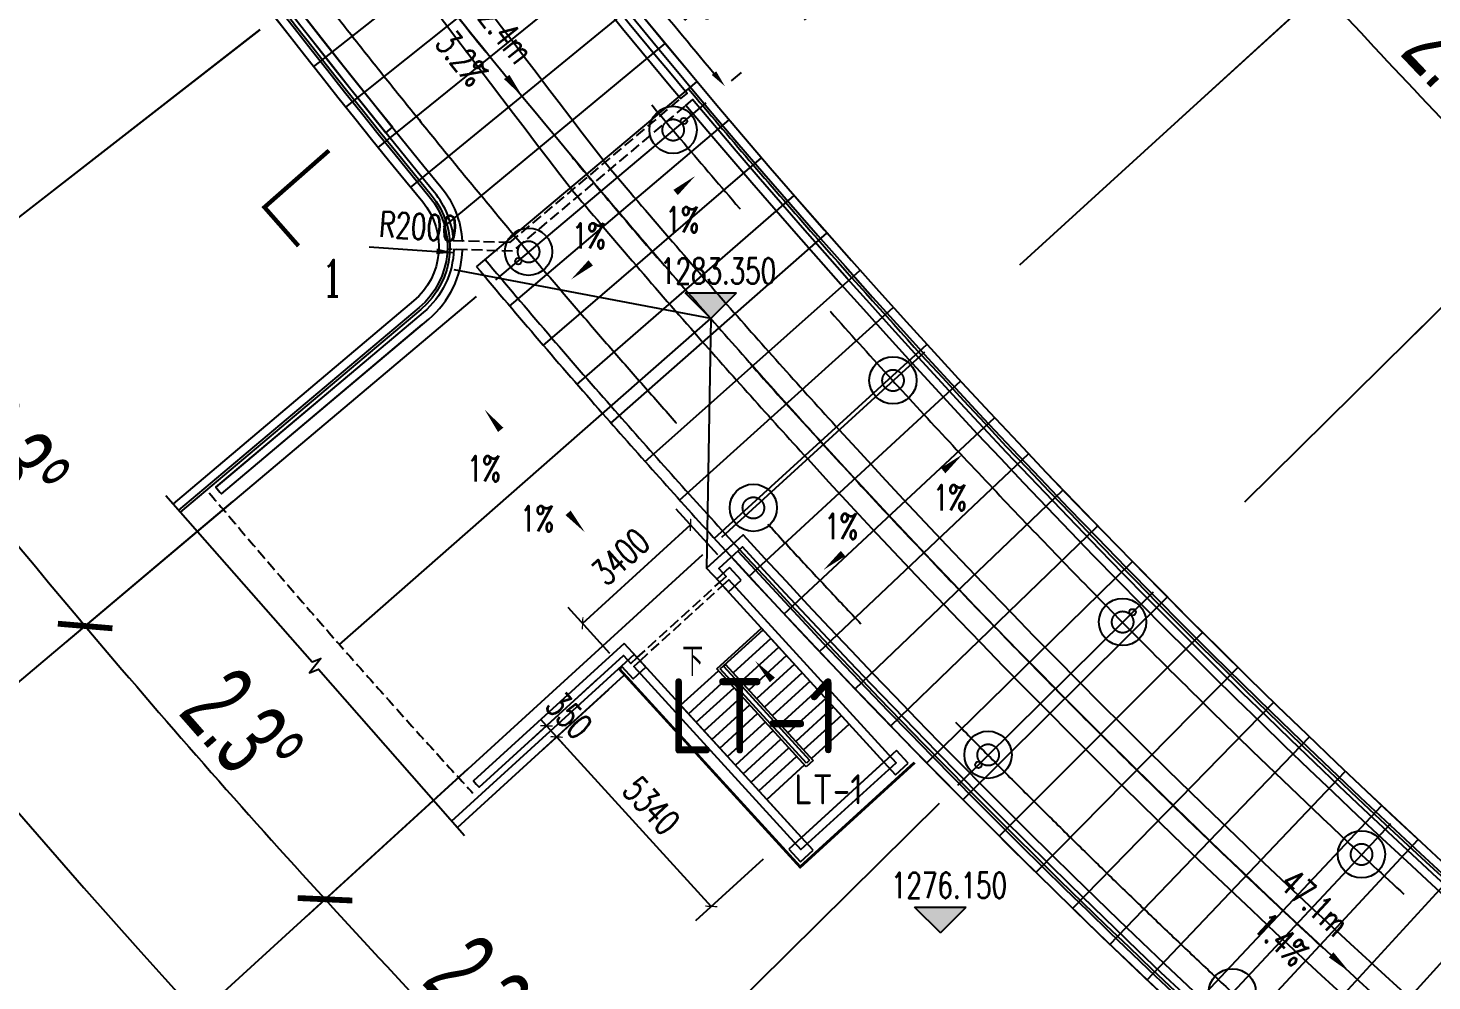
# Model space of a CAD drawing. Extents: x 36903891 to 38126251, y 2073392 to 2924740.
# Drawn here: x 36945912 to 36978582, y 2140173 to 2162358 of the extents above; entities that cross this region are included whole.
import ezdxf
from ezdxf.enums import TextEntityAlignment as Align
from ezdxf.xclip import XClip

# ---------------------------------------------------------------- set-up
doc = ezdxf.new("R2010")
doc.units = 0
doc.header["$LTSCALE"] = 1000
doc.header["$XCLIPFRAME"] = 0
for name, pattern in [('__DASH', [0.35, 0.25, -0.1]), ('CENTER', [2, 1.25, -0.25, 0.25, -0.25]), ('CENTER2', [28.575, 19.05, -3.175, 3.175, -3.175]), ('DASH', [0.35, 0.25, -0.1])]:
    doc.linetypes.add(name, pattern=pattern)
doc.layers.get('0').update_dxf_attribs({"color": 8})
doc.layers.get('Defpoints').update_dxf_attribs({"color": 8})
for name, color, linetype in [('#幕墙线-平面', 8, 'Continuous'), ('#标注', 8, 'Continuous'), ('#轴线', 8, 'CENTER2'), ('A-AL', 8, 'Continuous'), ('A-AL-E', 8, 'Continuous'), ('A-COLS-PLAN-C', 8, 'DASH'), ('A-DETL-ALUM', 8, 'Continuous'), ('A-DIMS', 8, 'Continuous'), ('A-DIMS-ELEV', 8, 'Continuous'), ('A-DIMS-SYMB', 8, 'Continuous'), ('A-FLOR', 8, 'Continuous'), ('A-FLOR-UNDR', 8, '__DASH'), ('A-GRID', 8, 'CENTER'), ('A-NOTE', 8, 'Continuous'), ('A-ROOF-DRAN', 8, 'Continuous'), ('A-STRS', 8, 'Continuous'), ('A-STRS-HRAL', 8, 'Continuous'), ('A-TEXT-150', 8, 'Continuous'), ('A-TEXT-500', 8, 'Continuous'), ('DIM', 8, 'Continuous'), ('水-雨水-压力流-标识', 8, 'Continuous')]:
    doc.layers.add(name, color=color, linetype=linetype)
doc.styles.add('#文字', font='jrs.shx', dxfattribs={"width": 0.7, "bigfont": 'hztxt.shx'})
doc.styles.add('_TCH_DIM', font='SIMPLEX', dxfattribs={"bigfont": 'GBCBIG'})
doc.styles.add('_TCH_DIM_T3', font='SIMPLEX', dxfattribs={"width": 0.705882, "bigfont": 'GBCBIG'})
doc.styles.add('_TCH_LABEL', font='COMPLEX', dxfattribs={"bigfont": 'GBCBIG'})
doc.styles.add('JHZX', font='jrs.shx', dxfattribs={"width": 0.6, "bigfont": 'jhz.shx'})
doc.styles.get("Standard").update_dxf_attribs({"font": 'xd-hzs.shx', "bigfont": 'xd-hztxt.shx'})
doc.dimstyles.new('_TCH_ARCH&&200', dxfattribs={"dimtxt": 595, "dimasz": 200, "dimexe": 500, "dimexo": 600, "dimgap": 252.5, "dimtad": 1, "dimdec": 0, "dimzin": 0, "dimdsep": 46, "dimtxsty": '_TCH_DIM_T3', "dimblk": 'ARCHTICK', "dimcen": 0.09, "dimclrt": 4, "dimazin": 2, "dimtfac": 1, "dimtdec": 0, "dimtix": 1, "dimtmove": 2, "dimatfit": 3, "dimfxl": 200, "dimtolj": 1, "dimtzin": 0, "dimarcsym": 0})
doc.dimstyles.new('_TCH_ARROW&&200', dxfattribs={"dimtxt": 595, "dimasz": 400, "dimexe": 500, "dimexo": 600, "dimgap": 252.5, "dimtad": 1, "dimdec": 0, "dimzin": 0, "dimdsep": 46, "dimtxsty": '_TCH_DIM_T3', "dimcen": 0.09, "dimclrt": 4, "dimazin": 2, "dimtfac": 1, "dimtdec": 0, "dimtix": 1, "dimtmove": 2, "dimatfit": 3, "dimfxl": 200, "dimtolj": 1, "dimtzin": 0, "dimarcsym": 0})
doc.dimstyles.new('JZBZ-600', dxfattribs={"dimscale": 600, "dimtxt": 3, "dimasz": 1.5, "dimexe": 1, "dimexo": 1, "dimgap": 0.5, "dimtad": 1, "dimdec": 0, "dimdsep": 46, "dimtxsty": 'JHZX', "dimblk1": 'ARCHTICK', "dimblk2": 'ARCHTICK', "dimsah": 1, "dimcen": 0, "dimclrd": 1, "dimclre": 1, "dimclrt": 2, "dimadec": 1, "dimazin": 2, "dimtfac": 1, "dimtdec": 0, "dimtix": 1, "dimtmove": 0, "dimatfit": 3, "dimfxl": 1, "dimtolj": 1, "dimlwd": -1, "dimlwe": -1, "dimarcsym": 1})

# ---------------------------------------------------------------- blocks, each defined once
blk = doc.blocks.new('_ARCHTICK')
at = {"color": 0, "linetype": 'ByBlock', "const_width": 0.15}
blk.add_lwpolyline([(-0.5, -0.5), (0.5, 0.5)], dxfattribs=at)
blk = doc.blocks.new('*D96')
at = {"layer": '#标注', "transparency": 16777216}
for p, q in [((36626696, 2798970), (36639772, 2809138)), ((36712456, 2735989), (36718245, 2751509))]:
    blk.add_line(p, q, dxfattribs=at)
blk.add_arc((36780599, 2918657), 179000, 217.87162, 249.54243, dxfattribs=at)
at = {"layer": 'Defpoints', "color": 0, "transparency": 16777216}
for p in [(36780599, 2918657), (36626222, 2798601), (36661822, 2784742), (36712246, 2735427)]:
    blk.add_point(p, dxfattribs=at)
at = {"layer": '#标注', "transparency": 16777216, "xscale": 900, "yscale": 900, "zscale": 900}
for p, rotation in [((36639298, 2808770), 127.8716196905407), ((36718036, 2750946), 339.5424261213195)]:
    blk.add_blockref('_ARCHTICK', p, dxfattribs=dict(at, rotation=rotation))
at = {"layer": '#标注', "transparency": 16777216, "insert": (36675356, 2775350), "char_height": 1800, "attachment_point": 5, "rotation": 323.707, "style": 'JHZX'}
blk.add_mtext('\\A1;31.7°', dxfattribs=at)
blk = doc.blocks.new('*D99')
at = {"layer": '#标注', "transparency": 16777216}
for p, q in [((36631052, 2782121), (36621821, 2773693)), ((36636558, 2776325), (36627666, 2767539))]:
    blk.add_line(p, q, dxfattribs=at)
blk.add_arc((36780599, 2918657), 214400, 222.39602, 224.65822, dxfattribs=at)
at = {"layer": 'Defpoints', "color": 0, "transparency": 16777216}
for p in [(36780599, 2918657), (36631495, 2782526), (36636985, 2776747), (36624180, 2772026)]:
    blk.add_point(p, dxfattribs=at)
at = {"layer": '#标注', "transparency": 16777216, "xscale": 900, "yscale": 900, "zscale": 900}
for p, rotation in [((36622264, 2774098), 132.396019993021), ((36628093, 2767961), 314.6582207051613)]:
    blk.add_blockref('_ARCHTICK', p, dxfattribs=dict(at, rotation=rotation))
at = {"layer": '#标注', "transparency": 16777216, "insert": (36626018, 2771827), "char_height": 1800, "attachment_point": 5, "rotation": 313.5271, "style": 'JHZX'}
blk.add_mtext('\\A1;2.3°', dxfattribs=at)
blk = doc.blocks.new('*D100')
at = {"layer": '#标注', "transparency": 16777216}
for p, q in [((36636558, 2776325), (36627666, 2767539)), ((36642288, 2770750), (36633751, 2761620))]:
    blk.add_line(p, q, dxfattribs=at)
blk.add_arc((36780599, 2918657), 214400, 224.65822, 226.92042, dxfattribs=at)
at = {"layer": 'Defpoints', "color": 0, "transparency": 16777216}
for p in [(36780599, 2918657), (36636985, 2776747), (36642698, 2771188), (36630090, 2765967)]:
    blk.add_point(p, dxfattribs=at)
at = {"layer": '#标注', "transparency": 16777216, "xscale": 900, "yscale": 900, "zscale": 900}
for p, rotation in [((36628093, 2767961), 134.6582207051657), ((36634160, 2762058), 316.9204202155164)]:
    blk.add_blockref('_ARCHTICK', p, dxfattribs=dict(at, rotation=rotation))
at = {"layer": '#标注', "transparency": 16777216, "insert": (36631934, 2765840), "char_height": 1800, "attachment_point": 5, "rotation": 315.7893, "style": 'JHZX'}
blk.add_mtext('\\A1;2.3°', dxfattribs=at)
blk = doc.blocks.new('*D248')
at = {"layer": '#标注', "transparency": 16777216}
for p, q in [((36620746, 2794343), (36607722, 2784214)), ((36709822, 2728927), (36704055, 2713469))]:
    blk.add_line(p, q, dxfattribs=at)
blk.add_arc((36780599, 2918657), 218400, 217.87162, 249.54243, dxfattribs=at)
at = {"layer": 'Defpoints', "color": 0, "transparency": 16777216}
for p in [(36780599, 2918657), (36621220, 2794711), (36635678, 2755266), (36710031, 2729490)]:
    blk.add_point(p, dxfattribs=at)
at = {"layer": '#标注', "transparency": 16777216, "xscale": 900, "yscale": 900, "zscale": 900}
for p, rotation in [((36608196, 2784583), 127.8716196904768), ((36704265, 2714031), 339.5424261213194)]:
    blk.add_blockref('_ARCHTICK', p, dxfattribs=dict(at, rotation=rotation))
at = {"layer": '#标注', "transparency": 16777216, "insert": (36652035, 2743594), "char_height": 1800, "attachment_point": 5, "rotation": 323.707, "style": 'JHZX'}
blk.add_mtext('\\A1;31.7°', dxfattribs=at)
blk = doc.blocks.new('*D249')
at = {"layer": '#标注', "transparency": 16777216}
for p, q in [((36628641, 2800483), (36636614, 2806683)), ((36633424, 2794576), (36641146, 2801087))]:
    blk.add_line(p, q, dxfattribs=at)
blk.add_arc((36780599, 2918657), 183000, 217.87162, 220.13382, dxfattribs=at)
at = {"layer": 'Defpoints', "color": 0, "transparency": 16777216}
for p in [(36780599, 2918657), (36637631, 2804423), (36628168, 2800114), (36632966, 2794190)]:
    blk.add_point(p, dxfattribs=at)
at = {"layer": '#标注', "transparency": 16777216, "xscale": 900, "yscale": 900, "zscale": 900}
for p, rotation in [((36636140, 2806315), 127.871619690503), ((36640688, 2800700), 310.1338192809316)]:
    blk.add_blockref('_ARCHTICK', p, dxfattribs=dict(at, rotation=rotation))
at = {"layer": '#标注', "transparency": 16777216, "insert": (36639319, 2804240), "char_height": 1800, "attachment_point": 5, "rotation": 309.0027, "style": 'JHZX'}
blk.add_mtext('\\A1;2.3°', dxfattribs=at)
blk = doc.blocks.new('*D250')
at = {"layer": '#标注', "transparency": 16777216}
for p, q in [((36633424, 2794576), (36641146, 2801087)), ((36638433, 2788868), (36645892, 2795678))]:
    blk.add_line(p, q, dxfattribs=at)
blk.add_arc((36780599, 2918657), 183000, 220.13382, 222.39426, dxfattribs=at)
at = {"layer": 'Defpoints', "color": 0, "transparency": 16777216}
for p in [(36780599, 2918657), (36642251, 2798870), (36632966, 2794190), (36637990, 2788464)]:
    blk.add_point(p, dxfattribs=at)
at = {"layer": '#标注', "transparency": 16777216, "xscale": 900, "yscale": 900, "zscale": 900}
for p, rotation in [((36640688, 2800700), 130.1338192809225), ((36645449, 2795273), 312.3942587803611)]:
    blk.add_blockref('_ARCHTICK', p, dxfattribs=dict(at, rotation=rotation))
at = {"layer": '#标注', "transparency": 16777216, "insert": (36643943, 2798755), "char_height": 1800, "attachment_point": 5, "rotation": 311.264, "style": 'JHZX'}
blk.add_mtext('\\A1;2.3°', dxfattribs=at)
blk = doc.blocks.new('*D257')
at = {"layer": '#标注', "transparency": 16777216}
for p, q in [((36620748, 2794344), (36610880, 2786670)), ((36625779, 2788131), (36616222, 2780074))]:
    blk.add_line(p, q, dxfattribs=at)
blk.add_arc((36780599, 2918657), 214400, 217.87162, 220.13382, dxfattribs=at)
at = {"layer": 'Defpoints', "color": 0, "transparency": 16777216}
for p in [(36780599, 2918657), (36621221, 2794712), (36626238, 2788518), (36613101, 2784822)]:
    blk.add_point(p, dxfattribs=at)
at = {"layer": '#标注', "transparency": 16777216, "xscale": 900, "yscale": 900, "zscale": 900}
for p, rotation in [((36611354, 2787038), 127.8716196952796), ((36616681, 2780460), 310.133819280881)]:
    blk.add_blockref('_ARCHTICK', p, dxfattribs=dict(at, rotation=rotation))
at = {"layer": '#标注', "transparency": 16777216, "insert": (36614917, 2784478), "char_height": 1800, "attachment_point": 5, "rotation": 309.0027, "style": 'JHZX'}
blk.add_mtext('\\A1;2.3°', dxfattribs=at)
blk = doc.blocks.new('*D258')
at = {"layer": '#标注', "transparency": 16777216}
for p, q in [((36625779, 2788131), (36616222, 2780074)), ((36631052, 2782121), (36621821, 2773693))]:
    blk.add_line(p, q, dxfattribs=at)
blk.add_arc((36780599, 2918657), 214400, 220.13382, 222.39602, dxfattribs=at)
at = {"layer": 'Defpoints', "color": 0, "transparency": 16777216}
for p in [(36780599, 2918657), (36626238, 2788518), (36631495, 2782526), (36618514, 2778315)]:
    blk.add_point(p, dxfattribs=at)
at = {"layer": '#标注', "transparency": 16777216, "xscale": 900, "yscale": 900, "zscale": 900}
for p, rotation in [((36616681, 2780460), 130.1338192809557), ((36622264, 2774098), 312.3960199930526)]:
    blk.add_blockref('_ARCHTICK', p, dxfattribs=dict(at, rotation=rotation))
at = {"layer": '#标注', "transparency": 16777216, "insert": (36620343, 2778043), "char_height": 1800, "attachment_point": 5, "rotation": 311.2649, "style": 'JHZX'}
blk.add_mtext('\\A1;2.3°', dxfattribs=at)
blk = doc.blocks.new('*D259')
at = {"layer": '#标注', "transparency": 16777216}
for p, q in [((36638433, 2788868), (36645892, 2795678)), ((36643671, 2783354), (36650855, 2790453))]:
    blk.add_line(p, q, dxfattribs=at)
blk.add_arc((36780599, 2918657), 183000, 222.39426, 224.65822, dxfattribs=at)
at = {"layer": 'Defpoints', "color": 0, "transparency": 16777216}
for p in [(36780599, 2918657), (36647086, 2793504), (36637990, 2788464), (36643244, 2782932)]:
    blk.add_point(p, dxfattribs=at)
at = {"layer": '#标注', "transparency": 16777216, "xscale": 900, "yscale": 900, "zscale": 900}
for p, rotation in [((36645449, 2795273), 132.3942587803465), ((36650428, 2790031), 314.6582207036084)]:
    blk.add_blockref('_ARCHTICK', p, dxfattribs=dict(at, rotation=rotation))
at = {"layer": '#标注', "transparency": 16777216, "insert": (36648783, 2793454), "char_height": 1800, "attachment_point": 5, "rotation": 313.5262, "style": 'JHZX'}
blk.add_mtext('\\A1;2.3°', dxfattribs=at)
blk = doc.blocks.new('*D260')
at = {"layer": '#标注', "transparency": 16777216}
for p, q in [((36643671, 2783354), (36650855, 2790453)), ((36649118, 2778054), (36656017, 2785431))]:
    blk.add_line(p, q, dxfattribs=at)
blk.add_arc((36780599, 2918657), 183000, 224.65822, 226.92042, dxfattribs=at)
at = {"layer": 'Defpoints', "color": 0, "transparency": 16777216}
for p in [(36780599, 2918657), (36652132, 2788329), (36643244, 2782932), (36648709, 2777616)]:
    blk.add_point(p, dxfattribs=at)
at = {"layer": '#标注', "transparency": 16777216, "xscale": 900, "yscale": 900, "zscale": 900}
for p, rotation in [((36650428, 2790031), 134.6582207036121), ((36655607, 2784993), 316.9204202178253)]:
    blk.add_blockref('_ARCHTICK', p, dxfattribs=dict(at, rotation=rotation))
at = {"layer": '#标注', "transparency": 16777216, "insert": (36653830, 2788346), "char_height": 1800, "attachment_point": 5, "rotation": 315.7893, "style": 'JHZX'}
blk.add_mtext('\\A1;2.3°', dxfattribs=at)
blk = doc.blocks.new('*U51')
blk.add_line((0, -20), (0, 0))
blk.add_circle((0, -24), 4)
at = {"style": 'JHZX', "width": 0.75}
blk.add_attdef('AXES', text='', height=4, dxfattribs=at).set_placement((0, -24), align=Align.MIDDLE_CENTER)
blk = doc.blocks.new('DOTE-11')
at = {"layer": '#轴线'}
for p, q in [((36626238, 2788517), (36631131, 2792643)), ((36631495, 2782526), (36636221, 2786841)), ((36641537, 2781245), (36636985, 2776746)), ((36642698, 2771188), (36647069, 2775863))]:
    blk.add_line(p, q, dxfattribs=at)
for points in [[(36619930, 2865401, 0.466577), (36603298, 2824183, 0.186907), (36713200, 2729400)], [(36649692, 2857636, 0.680187), (36616601, 2810411, 0.162818), (36714738, 2733523)], [(36617041, 2848829, 0.331816), (36614765, 2809199, 0.162774), (36713969, 2731462)]]:
    blk.add_lwpolyline(points, format="xyb", dxfattribs=at)
blk = doc.blocks.new('A$C80b62fe7')
at = {"layer": '#幕墙线-平面'}
for points in [[(-74884, 213198), (-57719, 210325, -0.411969), (-56971, 209284, 0.102544), (-54539, 156718, -0.395718), (-60417, 146035), (-89892, 136458, 0.466577), (-107034, 93975, 0.049695), (-84810, 60702, -0.410623), (-85054, 58028), (-90652, 53309)], [(-74927, 212941), (-57762, 210069, -0.411969), (-57227, 209325, 0.102544), (-54791, 156654, -0.395718), (-60498, 146282), (-89972, 136705, 0.466577), (-107264, 93853, 0.049695), (-85011, 60537, -0.410623), (-85222, 58227), (-90819, 53508)], [(-78822, 63164, 0.005574), (-75982, 59854, 0.004935), (-73407, 56977, 0.059294), (-38419, 26758, 0.058599), (2176, 5784, 0.058599)], [(-80806, 61500, 0.005574), (-77929, 58146, 0.004935), (-75320, 55231, 0.059294), (-39869, 24612, 0.058599), (1264, 3360, 0.058599)], [(-81572, 60857, 0.005574), (-78681, 57487, 0.004935), (-76058, 54557, 0.059294), (-40428, 23783, 0.058599), (912, 2424, 0.058599)], [(-83557, 59193, 0.005574), (-80628, 55778, 0.004935), (-77971, 52810, 0.059294), (-41878, 21637, 0.058599), (0, 0, 0.058599)], [(-83756, 59026, 0.005574), (-80823, 55607, 0.004935), (-78163, 52635, 0.059294), (-42023, 21421, 0.058599), (-92, -243, 0.058599)]]:
    blk.add_lwpolyline(points, format="xyb", dxfattribs=at)
for centre, radius, start, end in [((432565, 455317), 647023, 214.98925, 217.499399), ((432565, 455317), 648023, 214.98925, 217.499399), ((71052, 188867), 195350, 213.4267, 249.3814)]:
    blk.add_arc(centre, radius, start, end, dxfattribs=at)
blk = doc.blocks.new('DASWQE')
at = {"layer": '#幕墙线-平面', "ltscale": 10}
for points in [[(-158595, -125187), (-153336, -121036)], [(-157849, -126127), (-152614, -121945)], [(-157097, -127062), (-151887, -122849)], [(-156339, -127993), (-151155, -123749)], [(-155576, -128919), (-150417, -124644)], [(-154808, -129841), (-149674, -125536)], [(-154034, -130758), (-148926, -126422)], [(-153255, -131671), (-148173, -127304)], [(-152470, -132579), (-147414, -128182)], [(-151680, -133482), (-146650, -129056)], [(-150885, -134380), (-145881, -129924)], [(-150084, -135274), (-145107, -130788)], [(-149278, -136163), (-144328, -131648)], [(-148466, -137047), (-143543, -132503)], [(-147650, -137926), (-142754, -133353)], [(-146828, -138801), (-141959, -134198)], [(-146001, -139671), (-141160, -135039)], [(-145169, -140535), (-140355, -135875)], [(-144332, -141395), (-139546, -136706)], [(-143490, -142250), (-138731, -137533)], [(-142642, -143099), (-137912, -138354)], [(-141790, -143944), (-137088, -139171)], [(-140932, -144783), (-136259, -139982)], [(-140070, -145618), (-135425, -140789)], [(-139203, -146447), (-134587, -141591)], [(-138331, -147271), (-133743, -142388)], [(-137453, -148090), (-132895, -143180)], [(-136571, -148904), (-132043, -143966)], [(-135685, -149713), (-131185, -144748)]]:
    blk.add_lwpolyline(points, dxfattribs=at)
for points in [[(-149869, -125699, 0.005574), (-147029, -129009, 0.004935), (-144454, -131886, 0.059294), (-109466, -162105, 0.058599), (-68871, -183079, 0.058599)], [(-151853, -127363, 0.005574), (-148976, -130717, 0.004935), (-146367, -133632, 0.059294), (-110916, -164251, 0.058599), (-69783, -185503, 0.058599)], [(-152619, -128006, 0.005574), (-149728, -131376, 0.004935), (-147105, -134306, 0.059294), (-111475, -165080, 0.058599), (-70135, -186439, 0.058599)], [(-154604, -129670, 0.005574), (-151675, -133085, 0.004935), (-149018, -136053, 0.059294), (-112925, -167226, 0.058599), (-71047, -188863, 0.058599)]]:
    blk.add_lwpolyline(points, format="xyb", dxfattribs=at)
at = {"layer": 'DIM', "ltscale": 10}
blk.add_blockref('A$C80b62fe7', (-71047, -188863), dxfattribs=at)
blk = doc.blocks.new('雨水立管')
blk.add_circle((0, 0), 50)
blk = doc.blocks.new('雨水')
at = {"layer": '水-雨水-压力流-标识', "xscale": 1.5, "yscale": 1.5, "zscale": 1.5}
for p in [(35497988, 2792207), (35494136, 2788944), (35508431, 2780770), (35504843, 2777217)]:
    blk.add_blockref('雨水立管', p, dxfattribs=at)
blk = doc.blocks.new('800柱子')
at = {"layer": 'A-DETL-ALUM', "ltscale": 0.3}
blk.add_circle((35572079, 2737405), 550, dxfattribs=at)
blk = doc.blocks.new('_YZHK')
blk.add_circle((0, 0), 0.5)
blk = doc.blocks.new('ASDFASD')
at = {"layer": 'A-COLS-PLAN-C', "ltscale": 0.3, "xscale": 500, "yscale": 500, "zscale": 500}
for p in [(35497740, 2791998), (35494376, 2789162), (35502857, 2786167), (35499607, 2783200), (35508200, 2780542), (35505070, 2777449), (35513760, 2775132)]:
    blk.add_blockref('_YZHK', p, dxfattribs=at)
blk = doc.blocks.new('LT-1')
for p, q in [((35499185, 2781663), (35498889, 2781394)), ((35499455, 2781368), (35499185, 2781663)), ((35498889, 2781394), (35499159, 2781098)), ((35499159, 2781098), (35499455, 2781368)), ((35503075, 2777402), (35502780, 2777133)), ((35503345, 2777107), (35503075, 2777402)), ((35502780, 2777133), (35503050, 2776837)), ((35503050, 2776837), (35503345, 2777107)), ((35500860, 2775379), (35500564, 2775110)), ((35501130, 2775084), (35500860, 2775379)), ((35500564, 2775110), (35500834, 2774814)), ((35500834, 2774814), (35501130, 2775084))]:
    blk.add_line(p, q)
blk.add_lwpolyline([(35497239, 2779345), (35496969, 2779641), (35496674, 2779371), (35496944, 2779076)], close=True)
at = {"layer": 'A-AL'}
for points in [[(35496674, 2779371), (35496600, 2779303), (35500828, 2774673), (35503504, 2777116)], [(35496691, 2779352), (35496635, 2779302), (35500829, 2774708), (35503486, 2777134)]]:
    blk.add_lwpolyline(points, dxfattribs=at)
at = {"layer": 'A-DIMS-SYMB'}
blk.add_lwpolyline([(35498419, 2778980, 0, 0, 0), (35500917, 2776244, 0, 0, 0), (35501914, 2777154, 0, 0, 0), (35499780, 2779492, 0, 160, 0), (35500184, 2779048, 0, 0, 0)], format="xyseb", dxfattribs=at)
at = {"layer": 'A-FLOR-UNDR'}
for points in [[(35497037, 2779567), (35498957, 2781320)], [(35497104, 2779493), (35499024, 2781246)]]:
    blk.add_lwpolyline(points, dxfattribs=at)
at = {"layer": 'A-STRS'}
for p, q in [((35498887, 2779306), (35499928, 2780256)), ((35499928, 2780256), (35499968, 2780212)), ((35498971, 2779302), (35499968, 2780212)), ((35500150, 2780013), (35499272, 2779210)), ((35500150, 2780013), (35501971, 2778019)), ((35500332, 2779813), (35499454, 2779011)), ((35500514, 2779614), (35499636, 2778812)), ((35498048, 2778459), (35498927, 2779261)), ((35500970, 2777024), (35498887, 2779306)), ((35500974, 2777108), (35498971, 2779302)), ((35500974, 2777108), (35498971, 2779302)), ((35499089, 2779410), (35499045, 2779369)), ((35499045, 2779369), (35501048, 2777176)), ((35499227, 2779170), (35499045, 2779369)), ((35499089, 2779410), (35501132, 2777172)), ((35500696, 2779414), (35499818, 2778612)), ((35498230, 2778260), (35499109, 2779062)), ((35499227, 2779170), (35501048, 2777176)), ((35500879, 2779215), (35500000, 2778413)), ((35501061, 2779016), (35500182, 2778213)), ((35498412, 2778060), (35499291, 2778863)), ((35498594, 2777861), (35499473, 2778663)), ((35501243, 2778816), (35500364, 2778014)), ((35501425, 2778617), (35500546, 2777815)), ((35500051, 2776266), (35498048, 2778459)), ((35498776, 2777661), (35499655, 2778464)), ((35498958, 2777462), (35499837, 2778264)), ((35501607, 2778418), (35500728, 2777615)), ((35499140, 2777263), (35500019, 2778065)), ((35501789, 2778218), (35500910, 2777416)), ((35501971, 2778019), (35501092, 2777216)), ((35501971, 2778019), (35501092, 2777216)), ((35502780, 2777133), (35501971, 2778019)), ((35499323, 2777063), (35500201, 2777866)), ((35499505, 2776864), (35500383, 2777666)), ((35499687, 2776664), (35500565, 2777467)), ((35499869, 2776465), (35500747, 2777267)), ((35500051, 2776266), (35500930, 2777068)), ((35500930, 2777068), (35500051, 2776266)), ((35500860, 2775379), (35502780, 2777133)), ((35501132, 2777172), (35500970, 2777024)), ((35501048, 2777176), (35500974, 2777108)), ((35501048, 2777176), (35500974, 2777108)), ((35500051, 2776266), (35500860, 2775379))]:
    blk.add_line(p, q, dxfattribs=at)
at = {"layer": 'A-STRS-HRAL'}
blk.add_lwpolyline([(35499024, 2781246), (35502780, 2777133), (35500860, 2775379), (35497104, 2779493), (35496957, 2779358), (35500847, 2775097), (35503062, 2777120), (35499172, 2781381), (35499024, 2781246)], dxfattribs=at)
at = {"layer": 'A-DIMS-SYMB', "style": '_TCH_DIM'}
blk.add_text('下', height=675, dxfattribs=at).set_placement((35498087, 2779135))
blk = doc.blocks.new('*D287')
at = {"layer": 'A-DIMS', "lineweight": -2, "transparency": 16777216}
for p, q in [((39143337, 1866930), (39143569, 1867119)), ((39145504, 1864312), (39145734, 1864506))]:
    blk.add_line(p, q, dxfattribs=at)
blk.add_arc((39294377, 1989825), 194922, 219.2514, 220.01624, dxfattribs=at)
at = {"layer": 'A-DIMS', "transparency": 16777216}
for points in [[(39143383, 1866451), (39143486, 1866536), (39143181, 1866803)], [(39145145, 1864532), (39145043, 1864447), (39145351, 1864183)]]:
    blk.add_solid(points, dxfattribs=at)
at = {"layer": 'Defpoints', "color": 0, "transparency": 16777216}
for p in [(39294377, 1989825), (39142871, 1866551), (39143900, 1865926), (39145046, 1863926)]:
    blk.add_point(p, dxfattribs=at)
at = {"layer": 'A-DIMS', "transparency": 16777216, "insert": (39144684, 1865840), "char_height": 595, "attachment_point": 5, "rotation": 309.6338, "style": '_TCH_DIM_T3'}
blk.add_mtext('\\A1;1°', dxfattribs=at)
blk = doc.blocks.new('*D415')
at = {"layer": 'A-DIMS', "lineweight": -2, "transparency": 16777216}
for p, q in [((39145185, 1853274), (39144211, 1854341)), ((39142037, 1851680), (39144548, 1853972)), ((39142674, 1850982), (39141700, 1852049))]:
    blk.add_line(p, q, dxfattribs=at)
at = {"layer": 'Defpoints', "color": 0, "transparency": 16777216}
for p in [(39144548, 1853972), (39145590, 1852831), (39143079, 1850539)]:
    blk.add_point(p, dxfattribs=at)
at = {"layer": 'A-DIMS', "lineweight": -2, "transparency": 16777216, "xscale": 200, "yscale": 200, "zscale": 200}
for p, rotation in [((39144548, 1853972), 42.39602001861275), ((39142037, 1851680), 222.3960200186128)]:
    blk.add_blockref('_ARCHTICK', p, dxfattribs=dict(at, rotation=rotation))
at = {"layer": 'A-DIMS', "transparency": 16777216, "insert": (39142922, 1853232), "char_height": 595, "attachment_point": 5, "rotation": 42.396, "style": '_TCH_DIM_T3'}
blk.add_mtext('\\A1;3400', dxfattribs=at)
blk = doc.blocks.new('*D349')
at = {"layer": 'A-DIMS', "lineweight": -2, "transparency": 16777216}
for p, q in [((39142400, 1850393), (39140826, 1848956)), ((39142636, 1850134), (39141062, 1848698)), ((39141196, 1849294), (39141061, 1849441)), ((39141196, 1849294), (39141431, 1849035)), ((39141431, 1849035), (39141566, 1848887))]:
    blk.add_line(p, q, dxfattribs=at)
at = {"layer": 'Defpoints', "color": 0, "transparency": 16777216}
for p in [(39142843, 1850797), (39143079, 1850539), (39141431, 1849035)]:
    blk.add_point(p, dxfattribs=at)
at = {"layer": 'A-DIMS', "lineweight": -2, "transparency": 16777216, "xscale": 200, "yscale": 200, "zscale": 200}
for p, rotation in [((39141196, 1849294), 312.3960200205572), ((39141431, 1849035), 132.3960200205572)]:
    blk.add_blockref('_ARCHTICK', p, dxfattribs=dict(at, rotation=rotation))
at = {"layer": 'A-DIMS', "transparency": 16777216, "insert": (39141720, 1849535), "char_height": 595, "attachment_point": 5, "rotation": 312.396, "style": '_TCH_DIM_T3'}
blk.add_mtext('\\A1;350', dxfattribs=at)
blk = doc.blocks.new('*D350')
at = {"layer": 'A-DIMS', "lineweight": -2, "transparency": 16777216}
for p, q in [((39142636, 1850134), (39141062, 1848698)), ((39141431, 1849035), (39145032, 1845091)), ((39146236, 1846191), (39144663, 1844754))]:
    blk.add_line(p, q, dxfattribs=at)
at = {"layer": 'Defpoints', "color": 0, "transparency": 16777216}
for p in [(39143079, 1850539), (39146679, 1846595), (39145032, 1845091)]:
    blk.add_point(p, dxfattribs=at)
at = {"layer": 'A-DIMS', "lineweight": -2, "transparency": 16777216, "xscale": 200, "yscale": 200, "zscale": 200}
for p, rotation in [((39141431, 1849035), 132.3960200205779), ((39145032, 1845091), 312.396020020578)]:
    blk.add_blockref('_ARCHTICK', p, dxfattribs=dict(at, rotation=rotation))
at = {"layer": 'A-DIMS', "transparency": 16777216, "insert": (39143638, 1847434), "char_height": 595, "attachment_point": 5, "rotation": 312.396, "style": '_TCH_DIM_T3'}
blk.add_mtext('\\A1;5340', dxfattribs=at)
blk = doc.blocks.new('ZW-5001')
at = {"layer": '#标注'}
ref = blk.add_blockref('*U51', (36642129.3, 2792235.2), dxfattribs=dict(at, xscale=-600, yscale=599.9999999999999, rotation=132.3954763353514))
ref.add_attrib('AXES', 'D3', dxfattribs={"layer": '0', "height": 2400, "rotation": 312.39548, "style": '#文字', "width": 0.7}).set_placement((36652822.9, 2801998.2), align=Align.MIDDLE_CENTER)
ref = blk.add_blockref('*U51', (36647227.4, 2786868), dxfattribs=dict(at, xscale=-600.0000000000001, yscale=599.9999999999999, rotation=134.6576766318936))
ref.add_attrib('AXES', 'D4', dxfattribs={"layer": '0', "height": 2400, "rotation": 314.65768, "style": '#文字', "width": 0.7}).set_placement((36657527.3, 2797045.5), align=Align.MIDDLE_CENTER)
ref = blk.add_blockref('*U51', (36614905.9, 2789800.7), dxfattribs=dict(at, xscale=600, yscale=600, rotation=307.8714414622349))
ref.add_attrib('AXES', 'D1', dxfattribs={"layer": '0', "height": 2400, "rotation": 307.87144, "style": '#文字', "width": 0.7}).set_placement((36603538.7, 2780960.7), align=Align.MIDDLE_CENTER)
ref = blk.add_blockref('*U51', (36620121.4, 2783360.8), dxfattribs=dict(at, xscale=600, yscale=600, rotation=310.1336417587769))
ref.add_attrib('AXES', 'D2', dxfattribs={"layer": '0', "height": 2400, "rotation": 310.13364, "style": '#文字', "width": 0.7}).set_placement((36609112, 2774079), align=Align.MIDDLE_CENTER)
ref = blk.add_blockref('*U51', (36625586.9, 2777131.8), dxfattribs=dict(at, xscale=600, yscale=600, rotation=312.395842055319))
ref.add_attrib('AXES', 'D3', dxfattribs={"layer": '0', "height": 2400, "rotation": 312.39584, "style": '#文字', "width": 0.7}).set_placement((36614952.5, 2767422.7), align=Align.MIDDLE_CENTER)
ref = blk.add_blockref('*U51', (36631294.1, 2771123.4), dxfattribs=dict(at, xscale=600, yscale=600, rotation=314.6580423518612))
ref.add_attrib('AXES', 'D4', dxfattribs={"layer": '0', "height": 2400, "rotation": 314.65804, "style": '#文字', "width": 0.7}).set_placement((36621051.2, 2761002), align=Align.MIDDLE_CENTER)
for base, p1, p2, picture, middle in [((36635678.4, 2755265.8), (36621220.1, 2794711.2), (36710031.3, 2729489.6), '*D248', (36652034.7, 2743593.8)), ((36613100.5, 2784822.3), (36621221.2, 2794712), (36626237.8, 2788517.6), '*D257', (36614917.4, 2784478.2)), ((36618513.9, 2778315), (36626237.8, 2788517.6), (36631495.1, 2782526), '*D258', (36620342.9, 2778042.9)), ((36624179.9, 2772026.5), (36631495.1, 2782526), (36636984.7, 2776746.6), '*D99', (36626018.2, 2771826.8)), ((36661822.5, 2784742.1), (36626222.1, 2798601.2), (36712246, 2735426.6), '*D96', (36675356.1, 2775350.2)), ((36630089.6, 2765966.5), (36636984.7, 2776746.6), (36642698.2, 2771188.4), '*D100', (36631934.4, 2765839.5)), ((36637631.5, 2804423.1), (36628167.6, 2800114.2), (36632965.6, 2794189.7), '*D249', (36639318.8, 2804240)), ((36642250.8, 2798870.3), (36632965.6, 2794189.7), (36637989.7, 2788463.7), '*D250', (36643943.4, 2798754.6)), ((36647085.6, 2793504), (36637989.7, 2788463.7), (36643244.1, 2782931.8), '*D259', (36648782.8, 2793453.9)), ((36652132.5, 2788328.9), (36643244.1, 2782931.8), (36648708.6, 2777615.8), '*D260', (36653829.6, 2788346.5))]:
    dim = blk.add_angular_dim_3p(base=base, center=(36780598.5, 2918657.2), p1=p1, p2=p2, dimstyle='JZBZ-600', override={"dimclrd": 256, "dimclre": 256, "dimclrt": 256}, dxfattribs=at)
    dim.commit()
    dim.dimension.update_dxf_attribs({"geometry": picture, "text_midpoint": middle})
blk = doc.blocks.new('FDGFH')
at = {"layer": 'A-FLOR'}
blk.add_blockref('ZW-5001', (-36780599, -2918657), dxfattribs=at)
at = {"layer": 'A-GRID'}
blk.add_blockref('DOTE-11', (-36780599, -2918657), dxfattribs=at)
blk = doc.blocks.new('CXVFG')
at = {"layer": 'A-DIMS-ELEV'}
for points in [[(39145020.8, 1858774.3), (39144420.8, 1859374.3), (39145620.8, 1859374.3)], [(39150362.8, 1844471.4), (39149762.8, 1845071.4), (39150962.8, 1845071.4)]]:
    blk.add_hatch(color=256, dxfattribs=at).paths.add_polyline_path(points)
at = {"layer": 'A-AL-E'}
for points in [[(39148399, 2013898.9), (39165563.7, 2011026.3, -0.4119686), (39166098.3, 2010282.9, 0.1025442), (39168534.9, 1957611.7, -0.3957181), (39162828.1, 1947240), (39133353.2, 1937663, 0.4665772), (39116061.7, 1894810.5, 0.049695), (39138315, 1861494.5, -0.4106234), (39138104.1, 1859185), (39132506.4, 1854465.6)], [(39148432, 2014096.2), (39165596.7, 2011223.6, -0.4119686), (39166295.8, 2010251.4, 0.1025442), (39168728.6, 1957661.3, -0.3957181), (39162889.9, 1947049.8), (39133415, 1937472.8, 0.4665772), (39116238.2, 1894904.6, 0.049695), (39138469.4, 1861621.5, -0.4106234), (39138233, 1859032.1), (39132635.3, 1854312.7)], [(39145500.5, 1853223.9, 0.0576175), (39180598.9, 1822856), (39177185.1, 1817800.7)], [(39145647.8, 1853359.1, 0.057865), (39180876.2, 1822909.2), (39177350.8, 1817688.8)]]:
    blk.add_lwpolyline(points, format="xyb", dxfattribs=at)
for points in [[(39138986.9, 1847073.9), (39142870, 1850619.2)], [(39139121.7, 1846926.2), (39143004.8, 1850471.5)]]:
    blk.add_lwpolyline(points, dxfattribs=at)
for radius, end in [(195350, 249.381401), (195550, 249.381548)]:
    blk.add_arc((39294377.2, 1989825.2), radius, 213.426702, end, dxfattribs=at)
at = {"layer": 'A-DIMS'}
blk.add_lwpolyline([(39137072.1, 1860444.4), (39138637, 1860340.4), (39139036.1, 1860313.9)], dxfattribs=at)
blk.add_lwpolyline([(39138637, 1860340.4, 132, 0, 0), (39139036.1, 1860313.9, 0, 0, 0)], format="xyseb", dxfattribs=at)
at = {"layer": 'A-DIMS-ELEV'}
for p, q in [((39145020.8, 1858774.3), (39144420.8, 1859374.3)), ((39144420.8, 1859374.3), (39145620.8, 1859374.3)), ((39145020.8, 1858774.3), (39145620.8, 1859374.3)), ((39150362.8, 1844471.4), (39149762.8, 1845071.4)), ((39149762.8, 1845071.4), (39150962.8, 1845071.4)), ((39150362.8, 1844471.4), (39150962.8, 1845071.4))]:
    blk.add_line(p, q, dxfattribs=at)
at = {"layer": 'A-DIMS-SYMB'}
for points in [[(39138541.9, 1866549, 0, 0, 0), (39140647.1, 1863933.4, 0, 160, 0), (39140270.9, 1864400.8, 0, 0, 0)], [(39143391.1, 1861027.6, 0, 0, 0), (39144660.7, 1862098, 0, 160, 0), (39144202, 1861711.2, 0, 0, 0)], [(39143036.6, 1860755.5, 0, 0, 0), (39141767.1, 1859685.1, 0, 160, 0), (39142225.8, 1860071.9, 0, 0, 0)], [(39140791.9, 1855355.4, 0, 0, 0), (39139757.6, 1856654.5, 0, 160, 0), (39140131.3, 1856185.1, 0, 0, 0)], [(39149618.3, 1854551.3, 0, 0, 0), (39150887.9, 1855621.7, 0, 160, 0), (39150429.2, 1855235, 0, 0, 0)], [(39141006.4, 1855055.4, 0, 0, 0), (39142091.2, 1853798.1, 0, 160, 0), (39141699.3, 1854252.4, 0, 0, 0)], [(39148908.4, 1853990.4, 0, 0, 0), (39147638.8, 1852920, 0, 160, 0), (39148097.6, 1853306.8, 0, 0, 0)], [(39157437.9, 1845842, 0, 0, 0), (39159894.8, 1843553.5, 0, 160, 0), (39159455.8, 1843962.5, 0, 0, 0)]]:
    blk.add_lwpolyline(points, format="xyseb", dxfattribs=at)
at = {"layer": 'A-DIMS-SYMB', "const_width": 100}
blk.add_lwpolyline([(39135425.7, 1860466.5), (39134633.3, 1861367.6), (39136135.3, 1862688.3)], dxfattribs=at)
at = {"layer": 'A-DIMS-SYMB'}
blk.add_lwpolyline([(39132341.5, 1854653.5), (39135739.8, 1850780.5), (39135948.1, 1850861.5), (39135681.2, 1850528.9), (39135888.2, 1850611.4), (39139286.6, 1846738.3)], dxfattribs=at)
at = {"layer": 'A-FLOR-UNDR'}
for points in [[(39144276.4, 1863865.1), (39140334, 1860545.6), (39138884.9, 1860590)], [(39144419, 1863723.8), (39140404.3, 1860343.4), (39138889.6, 1860389.8)]]:
    blk.add_lwpolyline(points, dxfattribs=at)
blk.add_arc((39294377.2, 1989825.2), 210200, 219.997533, 222.53231, dxfattribs=at)
at = {"layer": 'A-ROOF-DRAN'}
for points in [[(39134485.1, 1871858.3, 0.0156401), (39142172.4, 1862093.5, 0.0156401)], [(39142172.4, 1862093.5, 0.0055033), (39145020.8, 1858774.3)], [(39145020.8, 1858774.3, 0.0049354), (39147636.9, 1855851.5, 0.0049354)], [(39147636.9, 1855851.5, 0.0592936), (39183177.1, 1825155.1)]]:
    blk.add_lwpolyline(points, format="xyb", dxfattribs=at)
for points in [[(39145020.8, 1858774.3), (39139049, 1859907.4)], [(39136376.6, 1851189.5), (39145020.8, 1858774.3)], [(39145020.8, 1858774.3), (39144923.4, 1852967.9)]]:
    blk.add_lwpolyline(points, dxfattribs=at)
at = {"layer": 'A-STRS-HRAL'}
for points in [[(39120308.4, 1928686.3, 0.3125496), (39116370.6, 1894975.1, 0.0474722), (39137455.1, 1863103.7), (39137610.7, 1863229.3, -0.0474722), (39116547.1, 1895069.2, -0.3125941), (39120461.7, 1928557.7), (39120308.4, 1928686.3)], [(39225462.4, 1806660.7, -0.128638), (39144595.9, 1863872.7), (39144442.9, 1863743.9, 0.1286385), (39225392.5, 1806473.3)], [(39133630.7, 1854694.2), (39138458.6, 1858764.5, 0.213058), (39139239.5, 1860379.1), (39139039.6, 1860385.2, -0.213058), (39138329.7, 1858917.4), (39133501.8, 1854847.1), (39138176.7, 1858788.5)], [(39133501.8, 1854847.1, 0.0002381), (39133630.4, 1854693.9), (39138305.7, 1858635.6)], [(39145623.8, 1853607.3), (39144923.4, 1852967.9), (39145771.5, 1853742.2, 0.0585466), (39181361.7, 1823002.7), (39180969.9, 1822422.6, -0.0002473), (39180804.4, 1822534.9), (39181084.2, 1822949.3, -0.0580499), (39145758.9, 1853459.9), (39145205.9, 1852955), (39145374.5, 1852770.4), (39145226.8, 1852635.5), (39144923.4, 1852967.9)], [(39143003.3, 1851214.8), (39139494.2, 1848011, 0.0002381), (39139629.3, 1847863.6), (39142990.4, 1850932.2), (39143159, 1850747.6), (39143306.7, 1850882.5), (39143003.3, 1851214.8)]]:
    blk.add_lwpolyline(points, format="xyb", dxfattribs=at)
for points in [[(39120461.7, 1928557.7, 0.3125941), (39116547.1, 1895069.2, 0.049695), (39138739.8, 1861843.8, -0.1582545), (39139236.5, 1860579.3), (39139035.7, 1860585.4, 0.155915), (39138585.3, 1861716.8, -0.049695), (39116370.6, 1894975.1, -0.3125496), (39120308.4, 1928686.3)], [(39132900.5, 1918120.3), (39133053.7, 1917991.7, 0.3308974), (39131047.7, 1882020, 0.028699), (39144467.2, 1864025.8), (39144314.2, 1863897, -0.0286994), (39130880.8, 1881909.8, -0.3309034)]]:
    blk.add_lwpolyline(points, format="xyb", close=True, dxfattribs=at)
at = {"layer": 'A-COLS-PLAN-C'}
blk.add_blockref('ASDFASD', (3646404.7, -928832), dxfattribs=at)
at = {"layer": 'A-STRS'}
blk.add_blockref('LT-1', (3646269.9, -928684.3), dxfattribs=at)
at = {"layer": '水-雨水-压力流-标识'}
for name, p in [('雨水', (3646404.7, -928832)), ('800柱子', (3572063.4, -874236.6)), ('800柱子', (3568699.4, -877072.8)), ('800柱子', (3577180.1, -880068)), ('800柱子', (3573930.6, -883034.7)), ('800柱子', (3582522.9, -885692.8)), ('800柱子', (3579393.1, -888785.5)), ('800柱子', (3588083.6, -891102.4)), ('800柱子', (3585078.3, -894316.1))]:
    blk.add_blockref(name, p, dxfattribs=at)
at = {"layer": 'A-DIMS', "style": '_TCH_DIM', "width": 0.705882}
blk.add_text('R2000', height=595, rotation=356.19956, dxfattribs=at).set_placement((39137288.4, 1860683.1))
at = {"layer": 'A-DIMS-ELEV', "style": '_TCH_DIM', "width": 0.705882}
for s, p in [('1283.350', (39143840.8, 1859584.3)), ('1276.150', (39149214.8, 1845281.4))]:
    blk.add_text(s, height=595, dxfattribs=at).set_placement(p)
at = {"layer": 'A-DIMS-SYMB', "width": 0.705882}
for s, height, style, p in [('1%', 595, '_TCH_DIM', (39143961, 1860782.9)), ('1%', 595, '_TCH_DIM', (39141786.7, 1860405.2)), ('1', 850, '_TCH_LABEL', (39135957.5, 1859290.5)), ('1%', 595, '_TCH_DIM', (39139342.7, 1854982.7)), ('1%', 595, '_TCH_DIM', (39150188.2, 1854306.6)), ('1%', 595, '_TCH_DIM', (39140581.7, 1853822.1)), ('1%', 595, '_TCH_DIM', (39147658.5, 1853640.1))]:
    blk.add_text(s, height=height, dxfattribs=dict(at, style=style)).set_placement(p)
at = {"layer": 'A-NOTE', "style": '_TCH_DIM', "width": 0.705882}
for s, rotation, p in [('12.4m', 308.83055, (39139355, 1866049.5)), ('3.2%', 308.83055, (39138580.1, 1865168.9)), ('47.1m', 317.03257, (39158216.3, 1845569.4)), ('1.4%', 317.03257, (39157604.3, 1844560))]:
    blk.add_text(s, height=595, rotation=rotation, dxfattribs=at).set_placement(p)
at = {"layer": 'A-TEXT-150'}
blk.add_text('LT-1', height=700, dxfattribs=at).set_placement((39146960.4, 1847466.3))
at = {"layer": 'A-TEXT-500'}
blk.add_text('LT-1', height=1750, dxfattribs=at).set_placement((39144034.1, 1848650.3))
at = {"layer": 'A-DIMS'}
dim = blk.add_angular_dim_3p(base=(39143899.7, 1865925.9), center=(39294377.2, 1989825.2), p1=(39142871.2, 1866551), p2=(39145045.7, 1863925.6), dimstyle='_TCH_ARROW&&200', override={"dimclrd": 256, "dimclre": 256, "dimclrt": 256, "dimtfill": 0, "dimtfillclr": 256}, dxfattribs=at)
dim.commit()
dim.dimension.update_dxf_attribs({"geometry": '*D287', "text_midpoint": (39144684.3, 1865839.5)})
for p1, p2, distance, picture, middle in [((39143078.7, 1850538.9), (39145589.6, 1852831.4), 1544.7, '*D415', (39142921.8, 1853232.1)), ((39142842.7, 1850797.4), (39143078.7, 1850538.9), -2230.5, '*D349', (39141719.7, 1849535.1)), ((39143078.7, 1850538.9), (39146679.2, 1846595.3), -2230.5, '*D350', (39143637.9, 1847434.1))]:
    dim = blk.add_aligned_dim(p1=p1, p2=p2, distance=distance, dimstyle='_TCH_ARCH&&200', override={"dimclrd": 256, "dimclre": 256, "dimclrt": 256}, dxfattribs=at)
    dim.commit()
    dim.dimension.update_dxf_attribs({"geometry": picture, "text_midpoint": middle})
blk = doc.blocks.new('JUTEWR')
at = {"layer": 'A-STRS-HRAL'}
blk.add_blockref('DASWQE', (36747505, 2929437), dxfattribs=at)
at = {"layer": 'DIM'}
for name, p in [('FDGFH', (36747510, 2929431)), ('CXVFG', (-2546868, 939616))]:
    blk.add_blockref(name, p, dxfattribs=at)

msp = doc.modelspace()

# ---------------------------------------------------------------- block references
at = {"layer": 'DIM'}
ref = msp.add_blockref('JUTEWR', (363648.3, -642797.5), dxfattribs=at)
XClip(ref).set_block_clipping_path([(36540243.0880557299, 2702892.0700622862), (36938694.1744792983, 3117037.741362222)])

doc.saveas('drawing.dxf')
